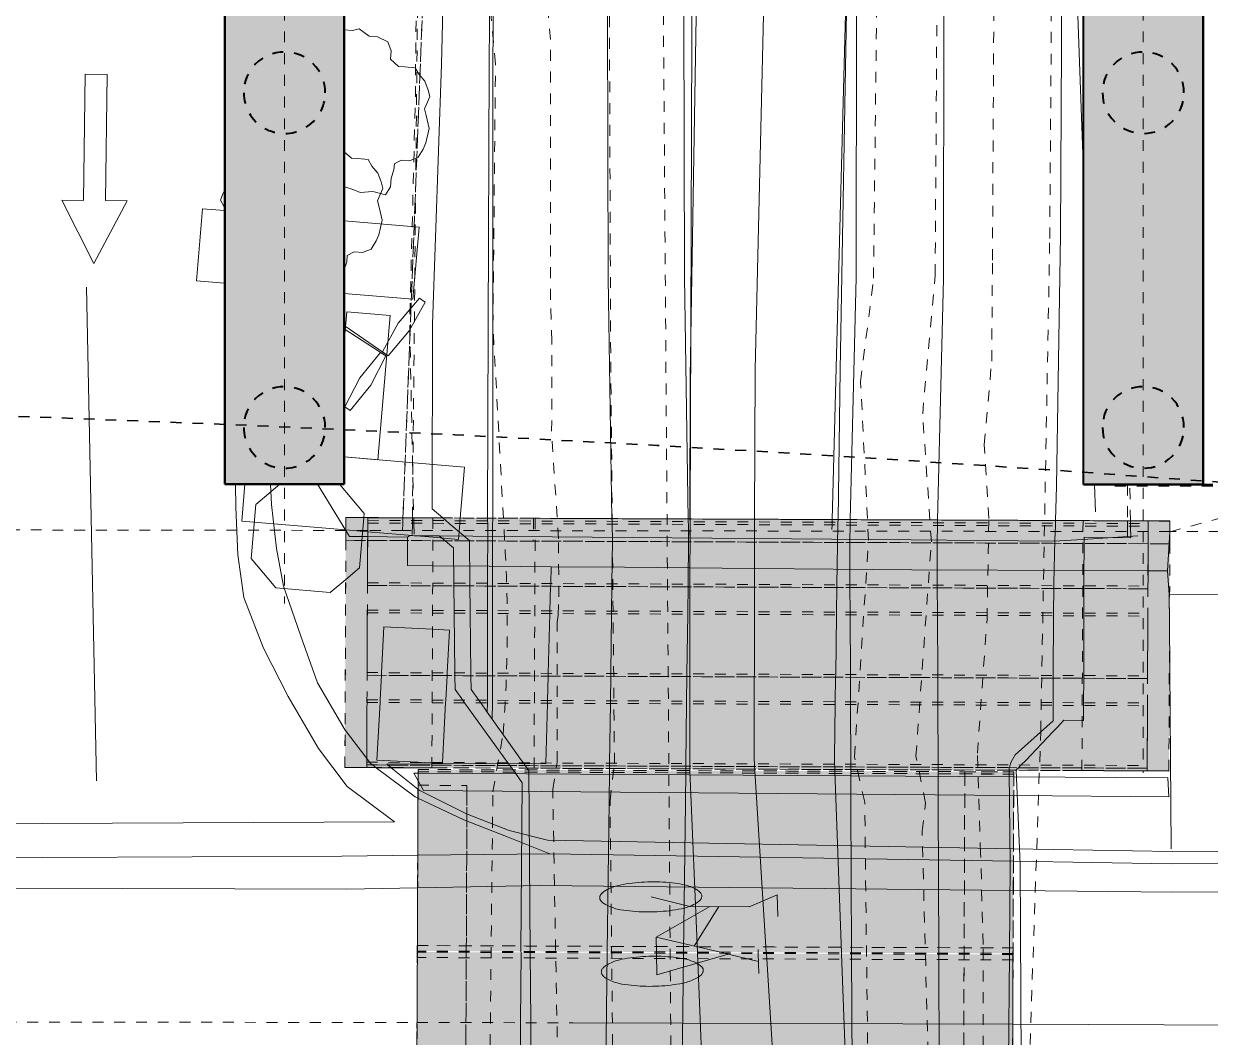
# Model space of a CAD drawing. Header units: metres. Extents: x 564 to 760, y 3 to 1698.
# Drawn here: x 617.05 to 627.97, y 1671.41 to 1680.74 of the extents above; entities that cross this region are included whole.
import ezdxf

# ---------------------------------------------------------------- set-up
doc = ezdxf.new("R2010")
doc.units = ezdxf.units.M
for name, pattern in [('ControlLine', [0.02, 0.0125, -0.0025, 0.0025, -0.0025]), ('Dashed', [0.0075, 0.005, -0.0025]), ('Demolished', [0.007144, 0.004763, -0.002381]), ('IMPORT-BDYS-Boundary _3_', [0.01, 0.009, -0.001]), ('IMPORT-FURN-Fence _3_', [0.005, 0.004167, -0.0008333]), ('IMPORT-LNMK-LineCont _3_', [0.004, 0.001, -0.003]), ('JacobsDash', [0.0045, 0.003, -0.0015]), ('JacobsGridLine', [0.0145, 0.01, -0.001, 0.0025, -0.001])]:
    doc.linetypes.add(name, pattern=pattern)
for name, color, linetype, lineweight in [('BRIDGE-ABUTMENT-CONC', 7, 'Continuous', 40), ('D-BDGE', 7, 'Continuous', 13), ('D-BDGE-FNDN-PILE-CONC', 7, 'Continuous', 40), ('D-ENHA-GEN-LINE-GRIDS', 7, 'Continuous', 9)]:
    doc.layers.add(name, color=color, linetype=linetype, lineweight=lineweight)
for name, color, linetype, lineweight, true_color in [('BRIDGE-FNDN-CONC', 7, 'Continuous', 13, 0x8c8cc6), ('D-BDGE-DECK', 7, 'Continuous', 13, 0x8c8cc6), ('D-BDGE-DECK-PAT', 7, 'Continuous', 13, 0x8c8cc6), ('D-BDGE-FNDN', 7, 'Continuous', 13, 0x8c8cc6), ('D-BDGE-FRAMING', 7, 'Continuous', 13, 0x8c8cc6), ('D-BDGE-INT-WALL', 7, 'Continuous', 13, 0x8c8cc6)]:
    doc.layers.add(name, color=color, linetype=linetype, lineweight=lineweight, true_color=true_color)

# ---------------------------------------------------------------- blocks, each defined once
blk = doc.blocks.new('T2DPAA-T2D-PWA-RW-M2D-000002_ControlLinesMinor_rvt-2-DRG-2871031 - CONSTRUCTION SEQUENCE STAGE A2')
at = {"layer": 'D-BDGE', "color": 150, "linetype": 'ControlLine', "lineweight": 35, "true_color": 0x0080ff}
blk.add_arc((568.715, 1397.294), 280, 84.13687, 90.22767, dxfattribs=at)
blk = doc.blocks.new('T2DPAA-T2D-PWA-SU-M2D-000002_dwg-40815123-DRG-2871031 - CONSTRUCTION SEQUENCE STAGE A2')
at = {"color": 9, "lineweight": 18, "true_color": 0xc0c0c0}
for p, q in [((32.912, 1566.858), (32.651, 1566.858)), ((31.65, 1566.713), (32.125, 1562.197)), ((41.072, 1565.441), (41.042, 1565.691)), ((40.714, 1565.304), (40.713, 1565.329)), ((40.716, 1565.279), (40.714, 1565.304)), ((41.78, 1564.955), (41.77, 1565.315)), ((38.667, 1565.139), (38.666, 1565.164)), ((38.719, 1565.168), (38.72, 1565.143)), ((38.833, 1565.152), (38.831, 1565.177)), ((39.634, 1565.217), (39.632, 1565.242)), ((39.635, 1565.192), (39.634, 1565.217)), ((39.644, 1565.045), (39.635, 1565.192)), ((40.712, 1565.138), (40.979, 1565.178)), ((40.979, 1565.178), (41.478, 1565.253)), ((41.058, 1565.203), (40.989, 1565.198)), ((40.989, 1565.198), (41.023, 1564.775)), ((41.417, 1565.229), (41.058, 1565.203)), ((33.919, 1565.087), (34.216, 1564.684)), ((37.348, 1565.032), (37.346, 1565.057)), ((37.361, 1565.059), (37.364, 1565.034)), ((37.364, 1565.034), (37.362, 1565.059)), ((37.954, 1565.106), (37.956, 1565.082)), ((37.956, 1565.082), (37.958, 1565.057)), ((37.958, 1565.057), (38.004, 1564.508)), ((38.669, 1565.114), (38.667, 1565.139)), ((38.671, 1565.074), (38.669, 1565.114)), ((38.72, 1565.143), (38.722, 1565.118)), ((38.722, 1565.118), (38.76, 1564.57)), ((38.834, 1565.127), (38.833, 1565.152)), ((38.843, 1564.985), (38.834, 1565.127)), ((39.404, 1565.039), (40.712, 1565.138)), ((33.254, 1564.691), (33.254, 1565.03)), ((35.017, 1564.704), (39.404, 1565.039)), ((36.649, 1564.976), (36.646, 1565.001)), ((36.651, 1564.951), (36.649, 1564.976)), ((36.667, 1564.8), (36.651, 1564.951)), ((37.351, 1565.008), (37.348, 1565.032)), ((37.365, 1564.86), (37.351, 1565.008)), ((37.364, 1565.034), (37.366, 1565.009)), ((37.366, 1565.009), (37.364, 1565.034)), ((37.366, 1565.009), (37.412, 1564.461)), ((37.374, 1564.909), (37.366, 1565.009)), ((38.879, 1564.579), (38.843, 1564.985)), ((39.68, 1564.644), (39.644, 1565.045)), ((41.78, 1564.955), (41.6, 1564.941)), ((41.78, 1564.955), (41.813, 1564.739)), ((35.095, 1564.876), (35.127, 1564.853)), ((35.127, 1564.853), (35.158, 1564.831)), ((35.254, 1564.888), (35.254, 1564.863)), ((35.254, 1564.863), (35.254, 1564.838)), ((35.254, 1564.838), (35.254, 1564.691)), ((35.506, 1564.909), (35.508, 1564.884)), ((35.508, 1564.884), (35.511, 1564.859)), ((35.511, 1564.859), (35.556, 1564.311)), ((35.552, 1564.912), (35.554, 1564.888)), ((35.554, 1564.888), (35.556, 1564.863)), ((35.556, 1564.863), (35.602, 1564.315)), ((37.395, 1564.459), (37.365, 1564.86)), ((41.002, 1564.892), (39.433, 1564.765)), ((41.6, 1564.941), (41.002, 1564.892)), ((34.37, 1564.816), (34.37, 1564.354)), ((36.695, 1564.403), (36.667, 1564.8)), ((40.748, 1564.73), (40.746, 1564.753)), ((40.75, 1564.705), (40.748, 1564.73)), ((41.023, 1564.775), (41.025, 1564.752)), ((41.025, 1564.752), (41.027, 1564.727)), ((41.027, 1564.727), (41.045, 1564.503)), ((41.813, 1564.739), (41.817, 1564.74)), ((41.813, 1564.739), (41.838, 1564.477)), ((34.216, 1564.691), (33.254, 1564.691)), ((34.416, 1564.691), (34.216, 1564.691)), ((34.216, 1564.684), (34.253, 1564.634)), ((34.253, 1564.634), (34.42, 1564.646)), ((35.018, 1564.691), (34.416, 1564.691)), ((34.42, 1564.646), (34.786, 1564.673)), ((34.786, 1564.673), (34.805, 1564.688)), ((34.807, 1564.413), (34.786, 1564.673)), ((34.805, 1564.688), (35.017, 1564.704)), ((34.846, 1564.691), (35.01, 1564.704)), ((35.01, 1564.704), (35.017, 1564.704)), ((35.254, 1564.691), (35.018, 1564.691)), ((39.682, 1564.619), (39.68, 1564.644)), ((39.702, 1564.394), (39.682, 1564.619)), ((40.768, 1564.48), (40.75, 1564.705)), ((35.216, 1564.609), (35.247, 1564.286)), ((36.126, 1564.513), (36.135, 1564.358)), ((38.004, 1564.508), (38.006, 1564.484)), ((38.76, 1564.57), (38.762, 1564.545)), ((38.762, 1564.545), (38.778, 1564.32)), ((38.881, 1564.554), (38.879, 1564.579)), ((38.901, 1564.33), (38.881, 1564.554)), ((35.04, 1564.43), (34.807, 1564.413)), ((36.697, 1564.378), (36.695, 1564.403)), ((37.396, 1564.434), (37.395, 1564.459)), ((37.413, 1564.209), (37.396, 1564.434)), ((37.412, 1564.461), (37.414, 1564.436)), ((37.414, 1564.436), (37.433, 1564.211)), ((38.006, 1564.484), (38.024, 1564.259)), ((40.77, 1564.455), (40.768, 1564.48)), ((40.813, 1563.907), (40.77, 1564.455)), ((41.045, 1564.503), (41.047, 1564.478)), ((41.047, 1564.478), (41.092, 1563.929)), ((41.838, 1564.477), (42.029, 1562.41)), ((34.37, 1564.354), (34.253, 1564.236)), ((35.394, 1564.298), (35.396, 1564.273)), ((35.556, 1564.311), (35.558, 1564.286)), ((35.602, 1564.315), (35.604, 1564.29)), ((35.604, 1564.29), (35.622, 1564.065)), ((36.135, 1564.358), (36.136, 1564.333)), ((36.136, 1564.333), (36.149, 1564.107)), ((36.714, 1564.153), (36.697, 1564.378)), ((38.778, 1564.32), (38.779, 1564.295)), ((38.779, 1564.295), (38.818, 1563.746)), ((38.904, 1564.305), (38.901, 1564.33)), ((38.953, 1563.757), (38.904, 1564.305)), ((39.705, 1564.369), (39.702, 1564.394)), ((39.754, 1563.821), (39.705, 1564.369)), ((35.247, 1564.286), (35.249, 1564.261)), ((35.249, 1564.261), (35.271, 1564.036)), ((35.396, 1564.273), (35.418, 1564.048)), ((35.558, 1564.286), (35.577, 1564.061)), ((37.415, 1564.184), (37.413, 1564.209)), ((37.454, 1563.636), (37.415, 1564.184)), ((37.433, 1564.211), (37.435, 1564.186)), ((37.435, 1564.186), (37.481, 1563.638)), ((38.024, 1564.259), (38.026, 1564.234)), ((38.026, 1564.234), (38.072, 1563.686)), ((36.149, 1564.107), (36.151, 1564.082)), ((36.151, 1564.082), (36.182, 1563.533)), ((36.715, 1564.128), (36.714, 1564.153)), ((36.755, 1563.579), (36.715, 1564.128)), ((35.271, 1564.036), (35.273, 1564.012)), ((35.273, 1564.012), (35.326, 1563.464)), ((35.418, 1564.048), (35.42, 1564.023)), ((35.42, 1564.023), (35.473, 1563.476)), ((35.577, 1564.061), (35.579, 1564.036)), ((35.579, 1564.036), (35.625, 1563.488)), ((35.622, 1564.065), (35.624, 1564.04)), ((35.624, 1564.04), (35.67, 1563.492)), ((40.815, 1563.882), (40.813, 1563.907)), ((40.833, 1563.658), (40.815, 1563.882)), ((41.092, 1563.929), (41.094, 1563.905)), ((41.094, 1563.905), (41.112, 1563.68)), ((34.64, 1563.833), (35.087, 1563.847)), ((34.654, 1563.41), (34.64, 1563.833)), ((38.818, 1563.746), (38.819, 1563.721)), ((38.955, 1563.732), (38.953, 1563.757)), ((39.756, 1563.797), (39.754, 1563.821)), ((39.776, 1563.572), (39.756, 1563.797)), ((37.456, 1563.611), (37.454, 1563.636)), ((37.481, 1563.638), (37.483, 1563.613)), ((38.072, 1563.686), (38.074, 1563.661)), ((38.074, 1563.661), (38.092, 1563.437)), ((38.819, 1563.721), (38.835, 1563.496)), ((38.975, 1563.508), (38.955, 1563.732)), ((40.835, 1563.633), (40.833, 1563.658)), ((40.846, 1563.492), (40.835, 1563.633)), ((41.112, 1563.68), (41.114, 1563.655)), ((41.114, 1563.655), (41.125, 1563.519)), ((36.182, 1563.533), (36.184, 1563.508)), ((36.757, 1563.554), (36.755, 1563.579)), ((36.773, 1563.33), (36.757, 1563.554)), ((37.472, 1563.386), (37.456, 1563.611)), ((37.483, 1563.613), (37.502, 1563.389)), ((39.778, 1563.548), (39.776, 1563.572)), ((39.827, 1563), (39.778, 1563.548)), ((35.255, 1563.458), (35.256, 1563.433)), ((35.256, 1563.433), (35.263, 1563.208)), ((35.326, 1563.464), (35.329, 1563.439)), ((35.473, 1563.476), (35.476, 1563.451)), ((35.625, 1563.488), (35.627, 1563.463)), ((35.627, 1563.463), (35.645, 1563.239)), ((35.67, 1563.492), (35.672, 1563.467)), ((35.672, 1563.467), (35.691, 1563.243)), ((36.184, 1563.508), (36.197, 1563.283)), ((38.092, 1563.437), (38.094, 1563.412)), ((38.835, 1563.496), (38.837, 1563.472)), ((38.837, 1563.472), (38.87, 1562.986)), ((38.977, 1563.483), (38.975, 1563.508)), ((39.026, 1562.935), (38.977, 1563.483)), ((40.89, 1563.434), (40.853, 1563.389)), ((41.125, 1563.519), (41.113, 1563.518)), ((34.655, 1563.385), (34.654, 1563.41)), ((34.662, 1563.16), (34.655, 1563.385)), ((36.775, 1563.305), (36.773, 1563.33)), ((36.815, 1562.756), (36.775, 1563.305)), ((37.474, 1563.362), (37.472, 1563.386)), ((37.514, 1562.813), (37.474, 1563.362)), ((37.502, 1563.389), (37.504, 1563.364)), ((37.504, 1563.364), (37.55, 1562.816)), ((38.094, 1563.412), (38.136, 1562.903)), ((35.263, 1563.208), (35.264, 1563.183)), ((35.419, 1563.221), (35.439, 1563.197)), ((35.439, 1563.197), (35.883, 1562.681)), ((35.566, 1563.233), (35.586, 1563.209)), ((35.586, 1563.209), (35.654, 1563.129)), ((35.645, 1563.239), (35.647, 1563.214)), ((35.647, 1563.214), (35.654, 1563.129)), ((35.691, 1563.243), (35.693, 1563.218)), ((35.693, 1563.218), (35.705, 1563.069)), ((36.197, 1563.283), (36.198, 1563.258)), ((36.198, 1563.258), (36.229, 1562.709)), ((34.663, 1563.135), (34.662, 1563.16)), ((34.68, 1562.605), (34.663, 1563.135)), ((35.264, 1563.183), (35.282, 1562.633)), ((38.87, 1562.986), (38.878, 1562.923)), ((39.829, 1562.975), (39.827, 1563)), ((40.483, 1563.028), (40.489, 1563.053)), ((40.485, 1562.988), (40.484, 1563.003)), ((40.489, 1563.053), (40.495, 1563.083)), ((40.583, 1563.055), (40.565, 1563.034)), ((40.588, 1563.061), (40.583, 1563.055)), ((40.53, 1562.947), (35.067, 1562.515)), ((38.136, 1562.903), (38.142, 1562.864)), ((38.878, 1562.923), (38.881, 1562.898)), ((38.881, 1562.898), (38.884, 1562.874)), ((38.884, 1562.874), (38.886, 1562.858)), ((39.028, 1562.91), (39.026, 1562.935)), ((39.03, 1562.886), (39.028, 1562.91)), ((39.032, 1562.87), (39.03, 1562.886)), ((39.831, 1562.951), (39.829, 1562.975)), ((39.833, 1562.935), (39.831, 1562.951)), ((35.131, 1562.361), (40.544, 1562.775)), ((37.516, 1562.788), (37.514, 1562.813)), ((37.518, 1562.764), (37.516, 1562.788)), ((37.519, 1562.748), (37.518, 1562.764)), ((37.55, 1562.816), (37.552, 1562.791)), ((37.554, 1562.767), (37.556, 1562.751)), ((38.142, 1562.864), (38.146, 1562.839)), ((38.146, 1562.839), (38.149, 1562.815)), ((38.149, 1562.815), (38.152, 1562.799)), ((38.152, 1562.799), (38.398, 1561.144)), ((38.886, 1562.858), (39.089, 1561.199)), ((36.23, 1562.705), (35.186, 1562.612)), ((35.883, 1562.681), (35.903, 1562.658)), ((35.903, 1562.658), (35.923, 1562.635)), ((36.006, 1562.714), (36.024, 1562.693)), ((36.024, 1562.693), (36.044, 1562.669)), ((36.044, 1562.669), (36.063, 1562.646)), ((36.229, 1562.709), (36.23, 1562.705)), ((36.817, 1562.732), (36.815, 1562.756)), ((36.818, 1562.707), (36.817, 1562.732)), ((36.82, 1562.691), (36.818, 1562.707)), ((37.556, 1562.751), (37.767, 1561.093)), ((34.613, 1562.579), (34.585, 1562.61)), ((34.678, 1562.534), (34.643, 1562.556)), ((35.117, 1562.619), (34.68, 1562.605)), ((35.186, 1562.612), (34.772, 1562.575)), ((34.772, 1562.575), (34.783, 1562.567)), ((34.783, 1562.567), (34.815, 1562.546)), ((34.816, 1562.545), (35.078, 1562.371)), ((35.186, 1562.622), (35.117, 1562.619)), ((35.282, 1562.625), (35.186, 1562.622)), ((35.282, 1562.633), (35.282, 1562.625)), ((35.923, 1562.635), (35.936, 1562.62)), ((36.063, 1562.646), (36.076, 1562.631)), ((35.072, 1562.447), (35.131, 1562.361)), ((35.128, 1561.763), (36.336, 1561.878)), ((37.088, 1561.669), (37.06, 1561.663)), ((37.115, 1561.675), (37.088, 1561.669)), ((37.143, 1561.681), (37.115, 1561.675)), ((37.171, 1561.686), (37.143, 1561.681)), ((37.199, 1561.69), (37.171, 1561.686)), ((37.227, 1561.694), (37.199, 1561.69)), ((37.255, 1561.698), (37.227, 1561.694)), ((37.283, 1561.701), (37.255, 1561.698)), ((37.311, 1561.703), (37.283, 1561.701)), ((37.339, 1561.705), (37.311, 1561.703)), ((37.367, 1561.707), (37.339, 1561.705)), ((37.395, 1561.708), (37.367, 1561.707)), ((37.423, 1561.709), (37.395, 1561.708)), ((37.452, 1561.709), (37.423, 1561.709)), ((37.48, 1561.708), (37.452, 1561.709)), ((37.508, 1561.707), (37.48, 1561.708)), ((37.536, 1561.706), (37.508, 1561.707)), ((37.564, 1561.704), (37.536, 1561.706)), ((37.579, 1561.702), (37.564, 1561.704)), ((37.594, 1561.7), (37.579, 1561.702)), ((37.608, 1561.698), (37.594, 1561.7)), ((37.623, 1561.695), (37.608, 1561.698)), ((37.637, 1561.692), (37.623, 1561.695)), ((37.651, 1561.688), (37.637, 1561.692)), ((37.665, 1561.683), (37.651, 1561.688)), ((37.679, 1561.678), (37.665, 1561.683)), ((37.693, 1561.673), (37.679, 1561.678)), ((37.706, 1561.667), (37.693, 1561.673)), ((37.715, 1561.663), (37.706, 1561.667)), ((38.205, 1561.548), (38.454, 1561.681)), ((38.454, 1561.681), (38.475, 1561.482)), ((36.846, 1561.56), (36.839, 1561.55)), ((36.853, 1561.566), (36.847, 1561.56)), ((36.86, 1561.573), (36.853, 1561.566)), ((36.867, 1561.579), (36.86, 1561.573)), ((36.874, 1561.584), (36.867, 1561.579)), ((36.886, 1561.593), (36.874, 1561.584)), ((36.899, 1561.601), (36.886, 1561.593)), ((36.911, 1561.608), (36.899, 1561.601)), ((36.924, 1561.615), (36.911, 1561.608)), ((36.937, 1561.622), (36.924, 1561.615)), ((36.951, 1561.628), (36.937, 1561.622)), ((36.964, 1561.634), (36.951, 1561.628)), ((36.978, 1561.639), (36.964, 1561.634)), ((36.992, 1561.644), (36.978, 1561.639)), ((37.006, 1561.648), (36.992, 1561.644)), ((37.033, 1561.655), (37.006, 1561.648)), ((37.06, 1561.663), (37.033, 1561.655)), ((37.3, 1561.563), (37.661, 1561.507)), ((37.723, 1561.659), (37.715, 1561.663)), ((37.731, 1561.654), (37.723, 1561.659)), ((37.738, 1561.649), (37.731, 1561.654)), ((37.733, 1561.554), (37.74, 1561.56)), ((37.743, 1561.645), (37.738, 1561.649)), ((37.74, 1561.56), (37.746, 1561.566)), ((37.747, 1561.641), (37.743, 1561.645)), ((37.746, 1561.566), (37.75, 1561.571)), ((37.751, 1561.637), (37.747, 1561.641)), ((37.75, 1561.571), (37.754, 1561.576)), ((37.755, 1561.632), (37.751, 1561.637)), ((37.754, 1561.576), (37.757, 1561.581)), ((37.759, 1561.625), (37.755, 1561.632)), ((37.757, 1561.581), (37.759, 1561.586)), ((37.762, 1561.619), (37.759, 1561.625)), ((37.759, 1561.586), (37.761, 1561.59)), ((37.761, 1561.592), (37.763, 1561.598)), ((37.761, 1561.59), (37.761, 1561.592)), ((37.763, 1561.615), (37.762, 1561.619)), ((37.764, 1561.609), (37.763, 1561.615)), ((37.763, 1561.598), (37.764, 1561.603)), ((37.764, 1561.603), (37.764, 1561.609)), ((36.83, 1561.529), (36.829, 1561.523)), ((36.829, 1561.523), (36.829, 1561.517)), ((36.829, 1561.517), (36.83, 1561.512)), ((36.831, 1561.534), (36.83, 1561.529)), ((36.83, 1561.512), (36.831, 1561.507)), ((36.832, 1561.536), (36.831, 1561.534)), ((36.831, 1561.507), (36.832, 1561.504)), ((36.834, 1561.542), (36.832, 1561.536)), ((36.832, 1561.504), (36.838, 1561.494)), ((36.838, 1561.548), (36.834, 1561.542)), ((36.839, 1561.55), (36.838, 1561.548)), ((36.838, 1561.494), (36.846, 1561.485)), ((36.846, 1561.485), (36.851, 1561.48)), ((36.851, 1561.48), (36.855, 1561.477)), ((36.855, 1561.477), (36.862, 1561.472)), ((36.862, 1561.472), (36.87, 1561.467)), ((36.87, 1561.467), (36.878, 1561.463)), ((36.878, 1561.463), (36.887, 1561.459)), ((36.887, 1561.459), (36.9, 1561.453)), ((36.9, 1561.453), (36.914, 1561.448)), ((37.377, 1561.199), (37.844, 1561.521)), ((37.45, 1561.446), (37.477, 1561.451)), ((37.477, 1561.451), (37.505, 1561.457)), ((37.505, 1561.457), (37.532, 1561.464)), ((37.532, 1561.464), (37.56, 1561.471)), ((37.56, 1561.471), (37.587, 1561.478)), ((37.587, 1561.478), (37.601, 1561.483)), ((37.601, 1561.483), (37.615, 1561.487)), ((37.615, 1561.487), (37.629, 1561.493)), ((37.629, 1561.493), (37.642, 1561.498)), ((37.642, 1561.498), (37.656, 1561.504)), ((37.656, 1561.504), (37.669, 1561.511)), ((37.661, 1561.507), (38.205, 1561.548)), ((37.669, 1561.511), (37.682, 1561.518)), ((37.682, 1561.518), (37.694, 1561.526)), ((37.694, 1561.526), (37.707, 1561.534)), ((37.707, 1561.534), (37.719, 1561.542)), ((37.719, 1561.542), (37.726, 1561.548)), ((37.726, 1561.548), (37.733, 1561.554)), ((37.929, 1561.527), (37.732, 1561.146)), ((36.914, 1561.448), (36.928, 1561.443)), ((36.928, 1561.443), (36.942, 1561.439)), ((36.942, 1561.439), (36.956, 1561.435)), ((36.956, 1561.435), (36.97, 1561.431)), ((36.97, 1561.431), (36.985, 1561.428)), ((36.985, 1561.428), (36.999, 1561.426)), ((36.999, 1561.426), (37.014, 1561.424)), ((37.014, 1561.424), (37.028, 1561.422)), ((37.028, 1561.422), (37.057, 1561.42)), ((37.057, 1561.42), (37.085, 1561.419)), ((37.085, 1561.419), (37.113, 1561.418)), ((37.113, 1561.418), (37.141, 1561.418)), ((37.141, 1561.418), (37.169, 1561.418)), ((37.169, 1561.418), (37.198, 1561.418)), ((37.198, 1561.418), (37.226, 1561.419)), ((37.226, 1561.419), (37.254, 1561.421)), ((37.254, 1561.421), (37.282, 1561.423)), ((37.282, 1561.423), (37.31, 1561.425)), ((37.31, 1561.425), (37.338, 1561.428)), ((37.338, 1561.428), (37.366, 1561.432)), ((37.366, 1561.432), (37.394, 1561.436)), ((37.394, 1561.436), (37.422, 1561.441)), ((37.422, 1561.441), (37.45, 1561.446)), ((39.982, 1561.261), (39.981, 1561.272)), ((40.629, 1561.314), (40.628, 1561.324)), ((37.391, 1561.062), (37.377, 1561.199)), ((37.377, 1561.199), (37.977, 1561.11)), ((38.322, 1561.166), (38.325, 1561.138)), ((38.325, 1561.138), (38.326, 1561.128)), ((38.326, 1561.128), (38.345, 1560.946)), ((38.398, 1561.144), (38.4, 1561.134)), ((39.089, 1561.199), (39.09, 1561.189)), ((39.181, 1561.197), (39.18, 1561.207)), ((36.941, 1561.016), (36.94, 1561.026)), ((37.298, 1561.014), (37.27, 1561.01)), ((37.326, 1561.017), (37.298, 1561.014)), ((37.354, 1561.02), (37.326, 1561.017)), ((37.382, 1561.023), (37.354, 1561.02)), ((37.41, 1561.025), (37.382, 1561.023)), ((37.392, 1561.052), (37.391, 1561.062)), ((37.413, 1560.852), (37.392, 1561.052)), ((37.439, 1561.027), (37.41, 1561.025)), ((38.051, 1561.099), (37.413, 1560.852)), ((37.467, 1561.028), (37.439, 1561.027)), ((37.495, 1561.028), (37.467, 1561.028)), ((37.523, 1561.028), (37.495, 1561.028)), ((37.551, 1561.028), (37.523, 1561.028)), ((37.58, 1561.027), (37.551, 1561.028)), ((37.608, 1561.025), (37.58, 1561.027)), ((37.636, 1561.023), (37.608, 1561.025)), ((37.651, 1561.022), (37.636, 1561.023)), ((37.64, 1561.072), (37.639, 1561.082)), ((37.665, 1561.02), (37.651, 1561.022)), ((37.68, 1561.018), (37.665, 1561.02)), ((37.694, 1561.015), (37.68, 1561.018)), ((37.708, 1561.011), (37.694, 1561.015)), ((37.767, 1561.093), (37.768, 1561.083)), ((37.977, 1561.11), (38.021, 1561.103)), ((38.021, 1561.103), (38.051, 1561.099)), ((38.051, 1561.099), (38.334, 1561.056)), ((36.149, 1560.962), (36.15, 1560.952)), ((36.234, 1560.969), (36.235, 1560.959)), ((36.946, 1560.904), (36.938, 1560.898)), ((36.958, 1560.912), (36.946, 1560.904)), ((36.97, 1560.92), (36.958, 1560.912)), ((36.983, 1560.928), (36.97, 1560.92)), ((36.996, 1560.935), (36.983, 1560.928)), ((37.009, 1560.941), (36.996, 1560.935)), ((37.022, 1560.948), (37.009, 1560.941)), ((37.036, 1560.953), (37.022, 1560.948)), ((37.049, 1560.959), (37.036, 1560.953)), ((37.063, 1560.963), (37.049, 1560.959)), ((37.077, 1560.968), (37.063, 1560.963)), ((37.105, 1560.975), (37.077, 1560.968)), ((37.132, 1560.982), (37.105, 1560.975)), ((37.159, 1560.989), (37.132, 1560.982)), ((37.187, 1560.995), (37.159, 1560.989)), ((37.215, 1561), (37.187, 1560.995)), ((37.242, 1561.005), (37.215, 1561)), ((37.27, 1561.01), (37.242, 1561.005)), ((37.723, 1561.007), (37.708, 1561.011)), ((37.737, 1561.003), (37.723, 1561.007)), ((37.751, 1560.998), (37.737, 1561.003)), ((37.764, 1560.993), (37.751, 1560.998)), ((37.778, 1560.987), (37.764, 1560.993)), ((37.786, 1560.983), (37.778, 1560.987)), ((37.794, 1560.978), (37.786, 1560.983)), ((37.802, 1560.974), (37.794, 1560.978)), ((37.81, 1560.968), (37.802, 1560.974)), ((37.814, 1560.965), (37.81, 1560.968)), ((37.819, 1560.961), (37.814, 1560.965)), ((37.823, 1560.956), (37.819, 1560.961)), ((37.826, 1560.952), (37.823, 1560.956)), ((37.831, 1560.945), (37.826, 1560.952)), ((37.828, 1560.9), (37.831, 1560.906)), ((37.833, 1560.939), (37.831, 1560.945)), ((37.831, 1560.906), (37.833, 1560.912)), ((37.835, 1560.932), (37.833, 1560.939)), ((37.833, 1560.912), (37.834, 1560.917)), ((37.834, 1560.917), (37.835, 1560.923)), ((37.835, 1560.928), (37.835, 1560.932)), ((37.835, 1560.923), (37.835, 1560.928)), ((36.938, 1560.898), (36.931, 1560.892)), ((37.631, 1560.79), (37.659, 1560.798)), ((37.659, 1560.798), (37.673, 1560.802)), ((37.673, 1560.802), (37.686, 1560.807)), ((37.686, 1560.807), (37.7, 1560.812)), ((37.7, 1560.812), (37.714, 1560.818)), ((37.714, 1560.818), (37.727, 1560.824)), ((37.727, 1560.824), (37.74, 1560.831)), ((37.74, 1560.831), (37.753, 1560.838)), ((37.753, 1560.838), (37.766, 1560.845)), ((37.766, 1560.845), (37.778, 1560.853)), ((37.778, 1560.853), (37.79, 1560.862)), ((37.79, 1560.862), (37.798, 1560.867)), ((37.798, 1560.867), (37.805, 1560.873)), ((37.805, 1560.873), (37.811, 1560.879)), ((37.811, 1560.879), (37.818, 1560.886)), ((37.818, 1560.886), (37.822, 1560.891)), ((37.822, 1560.891), (37.825, 1560.895)), ((37.825, 1560.895), (37.828, 1560.9)), ((37.1, 1560.742), (37.128, 1560.74)), ((37.128, 1560.74), (37.156, 1560.739)), ((37.156, 1560.739), (37.184, 1560.738)), ((37.184, 1560.738), (37.213, 1560.737)), ((37.213, 1560.737), (37.241, 1560.737)), ((37.241, 1560.737), (37.269, 1560.738)), ((37.269, 1560.738), (37.297, 1560.739)), ((37.297, 1560.739), (37.325, 1560.74)), ((37.325, 1560.74), (37.354, 1560.742)), ((37.354, 1560.742), (37.382, 1560.745)), ((37.382, 1560.745), (37.41, 1560.748)), ((37.41, 1560.748), (37.438, 1560.752)), ((37.438, 1560.752), (37.466, 1560.756)), ((37.466, 1560.756), (37.493, 1560.76)), ((37.493, 1560.76), (37.521, 1560.765)), ((37.521, 1560.765), (37.549, 1560.771)), ((37.549, 1560.771), (37.577, 1560.777)), ((37.577, 1560.777), (37.604, 1560.783)), ((37.604, 1560.783), (37.631, 1560.79)), ((36.684, 1560.349), (40.713, 1560.677))]:
    blk.add_line(p, q, dxfattribs=at)
at = {"color": 9, "linetype": 'IMPORT-FURN-Fence _3_', "lineweight": 18, "true_color": 0xc0c0c0}
for p, q in [((41.346, 1565.716), (41.373, 1565.382)), ((41.4, 1565.385), (41.366, 1565.718)), ((41.373, 1565.382), (41.375, 1565.358)), ((41.403, 1565.36), (41.4, 1565.384)), ((41.375, 1565.358), (41.377, 1565.333)), ((41.377, 1565.333), (41.385, 1565.24)), ((41.406, 1565.335), (41.403, 1565.36)), ((41.417, 1565.229), (41.406, 1565.335)), ((41.385, 1565.24), (41.387, 1565.243)), ((34.818, 1564.828), (34.816, 1564.852)), ((34.828, 1564.853), (34.831, 1564.829)), ((34.82, 1564.803), (34.818, 1564.828)), ((34.827, 1564.699), (34.82, 1564.803)), ((34.831, 1564.829), (34.833, 1564.804)), ((34.833, 1564.804), (34.846, 1564.691))]:
    blk.add_line(p, q, dxfattribs=at)
at = {"color": 9, "linetype": 'IMPORT-LNMK-LineCont _3_', "lineweight": 18, "true_color": 0xc0c0c0}
blk.add_line((35.251, 1560.229), (36.684, 1560.349), dxfattribs=at)
at = {"color": 9, "lineweight": 18, "true_color": 0xc0c0c0, "flags": 128}
for points in [[(40.697, 1568.541), (40.116, 1573.347), (39.309, 1582.329), (39.217, 1583.465)], [(40.713, 1565.329), (40.695, 1565.646), (40.535, 1567.952), (40.354, 1570.257), (40.154, 1572.56), (39.977, 1574.741), (39.819, 1576.673), (39.612, 1578.726), (39.431, 1580.781), (39.274, 1582.838), (39.222, 1583.466)], [(37.242, 1583.297), (37.27, 1582.893), (37.723, 1577.044), (38.378, 1570.184), (38.623, 1566.544), (38.719, 1565.168)], [(38.666, 1565.164), (38.196, 1573.184), (37.426, 1582.189), (37.328, 1583.305)], [(38.831, 1565.177), (38.696, 1567.403), (38.495, 1569.816), (38.293, 1572.228), (38.13, 1574.644), (37.926, 1577.057), (37.686, 1579.466), (37.46, 1581.877), (37.347, 1583.306)], [(39.632, 1565.242), (39.497, 1567.46), (39.296, 1569.882), (39.094, 1572.289), (38.931, 1574.705), (38.726, 1577.13), (38.485, 1579.544), (38.261, 1581.946), (38.148, 1583.374)], [(37.346, 1565.057), (37.122, 1567.27), (36.912, 1569.682), (36.715, 1572.095), (36.529, 1574.509), (36.325, 1576.921), (36.123, 1579.334), (35.932, 1581.748), (35.811, 1583.176)], [(37.362, 1565.059), (36.712, 1573.057), (36.012, 1582.039), (35.92, 1583.185)], [(35.992, 1583.191), (36.039, 1582.481), (36.473, 1576.824), (37, 1570.04), (37.252, 1566.359), (37.361, 1565.059)], [(36.588, 1583.242), (36.629, 1582.613), (37.033, 1576.925), (37.617, 1570.129), (37.841, 1566.481), (37.954, 1565.106)], [(36.646, 1565.001), (36.424, 1567.204), (36.213, 1569.623), (36.016, 1572.039), (35.83, 1574.452), (35.626, 1576.863), (35.424, 1579.277), (35.233, 1581.691), (35.112, 1583.116)], [(34.028, 1583.024), (34.055, 1582.689), (34.215, 1580.66), (33.739, 1580.641), (33.749, 1580.482), (33.983, 1580.482), (34.13, 1578.598), (34.305, 1576.209), (34.437, 1573.817), (34.584, 1571.426), (34.73, 1569.036), (34.849, 1566.643), (34.989, 1564.951), (35.095, 1564.876)], [(26.207, 1570.99), (26.486, 1567.59), (26.718, 1564.683), (26.789, 1563.806), (26.779, 1563.568), (26.659, 1563.179), (26.61, 1563.021), (26.317, 1562.543), (25.97, 1562.085), (25.816, 1561.919), (25.54, 1561.622), (25.163, 1561.195), (27.449, 1561.388), (31.661, 1561.761), (34.889, 1562.052), (34.427, 1562.34), (34.134, 1562.664), (33.815, 1563.117), (33.551, 1563.542), (33.334, 1563.992), (33.244, 1564.379), (33.189, 1564.815), (33.168, 1565.023)], [(34.205, 1580.565), (34.377, 1578.613), (34.595, 1576.226), (34.777, 1573.838), (34.982, 1571.451), (35.167, 1569.062), (35.36, 1566.674), (35.506, 1564.909)], [(34.22, 1580.598), (34.393, 1578.614), (34.611, 1576.227), (34.793, 1573.839), (35.019, 1571.453), (35.2, 1569.064), (35.405, 1566.677), (35.552, 1564.912)], [(33.811, 1569.275), (33.888, 1569.275), (33.947, 1569.294)], [(33.947, 1569.294), (34.044, 1569.236), (34.122, 1569.236), (34.219, 1569.197), (34.258, 1569.119), (34.258, 1569.041), (34.336, 1568.982), (34.395, 1568.982), (34.492, 1568.982), (34.531, 1568.924), (34.589, 1568.866), (34.628, 1568.788), (34.648, 1568.729), (34.628, 1568.671), (34.609, 1568.612), (34.628, 1568.554), (34.667, 1568.437), (34.648, 1568.301), (34.628, 1568.242), (34.589, 1568.164), (34.511, 1568.125), (34.434, 1568.125), (34.375, 1568.086), (34.375, 1568.028), (34.356, 1567.95), (34.356, 1567.872), (34.317, 1567.794), (34.2, 1567.814), (34.083, 1567.794), (34.024, 1567.814), (33.947, 1567.833), (33.933, 1567.835)], [(33.851, 1568.797), (33.851, 1568.858), (33.846, 1568.858)], [(33.906, 1568.157), (33.976, 1568.104), (34.035, 1568.104), (34.132, 1568.104), (34.171, 1568.046), (34.23, 1567.987), (34.269, 1567.909), (34.288, 1567.851), (34.269, 1567.793), (34.249, 1567.734), (34.269, 1567.676), (34.308, 1567.559), (34.288, 1567.422), (34.269, 1567.364), (34.23, 1567.286), (34.152, 1567.247), (34.074, 1567.247), (34.015, 1567.208), (34.015, 1567.15), (33.997, 1567.077)], [(32.857, 1567.508), (32.847, 1567.559), (32.808, 1567.617), (32.827, 1567.676), (32.84, 1567.708)], [(32.651, 1566.858), (32.651, 1567.524), (32.855, 1567.524)], [(33.959, 1567.524), (34.651, 1567.524), (34.651, 1566.858), (34.016, 1566.858)], [(34.466, 1566.321), (34.642, 1566.565), (34.764, 1566.841), (34.709, 1566.873), (34.533, 1566.628), (34.411, 1566.352), (34.466, 1566.321), (34.041, 1566.564)], [(34.143, 1565.358), (34.454, 1565.358), (34.454, 1566.691), (34.054, 1566.691), (34.054, 1566.415)], [(34.043, 1566.534), (34.447, 1566.317), (34.394, 1566.345), (34.225, 1566.095), (34.109, 1565.817)], [(34.447, 1566.317), (34.331, 1566.038), (34.163, 1565.788), (34.109, 1565.817)], [(41.817, 1564.74), (47.171, 1565.157), (50.874, 1565.494)], [(34.143, 1565.358), (35.254, 1565.358), (35.254, 1564.888)], [(40.746, 1564.753), (40.723, 1565.153), (40.716, 1565.279)], [(34.253, 1564.236), (34.12, 1564.104), (33.62, 1564.104), (33.37, 1564.354), (33.37, 1564.854), (33.574, 1565.058)], [(34.115, 1565.104), (34.12, 1565.104), (34.37, 1564.854), (34.37, 1564.817)], [(34.364, 1562.854), (34.074, 1563.266), (33.882, 1563.69), (33.688, 1564.126), (33.593, 1564.465), (33.513, 1564.866), (33.488, 1565.051)], [(35.158, 1564.831), (35.299, 1564.731), (35.305, 1564.726)], [(35.305, 1564.726), (35.356, 1564.691), (35.394, 1564.298)], [(39.433, 1564.765), (37.993, 1564.656), (36.8, 1564.565)], [(35.017, 1564.704), (35.076, 1564.709), (35.216, 1564.609)], [(36.8, 1564.565), (36.126, 1564.513), (35.557, 1564.47), (35.04, 1564.43)], [(40.583, 1562.287), (42.041, 1562.384), (48.284, 1562.905), (55.527, 1563.551), (60.593, 1563.962)], [(61.633, 1563.974), (60.581, 1563.886), (55.547, 1563.434), (48.283, 1562.818), (42.042, 1562.272), (40.593, 1562.172)], [(35.087, 1563.847), (35.242, 1563.852), (35.255, 1563.458)], [(40.614, 1561.905), (42.078, 1562.014), (48.277, 1562.544), (55.608, 1563.187), (60.62, 1563.597), (61.656, 1563.704)], [(35.329, 1563.439), (35.341, 1563.311), (35.419, 1563.221)], [(35.476, 1563.451), (35.488, 1563.325), (35.566, 1563.233)], [(40.495, 1563.083), (40.527, 1563.151), (40.846, 1563.492)], [(41.113, 1563.518), (40.945, 1563.504), (40.89, 1563.434)], [(40.853, 1563.389), (40.628, 1563.107), (40.588, 1563.061)], [(35.654, 1563.129), (35.705, 1563.069), (36.006, 1562.714)], [(40.484, 1563.003), (40.482, 1563.021), (40.483, 1563.028)], [(40.628, 1561.324), (40.566, 1562.144), (40.485, 1562.988)], [(40.544, 1562.775), (41.967, 1562.883), (41.943, 1563.058), (40.53, 1562.947)], [(40.565, 1563.034), (40.546, 1563.012), (40.546, 1563.008)], [(40.546, 1563.008), (40.656, 1562.151), (40.82, 1560.338), (40.867, 1559.66), (41.009, 1558.108), (41.15, 1556.324), (41.278, 1554.538), (41.438, 1552.766), (41.584, 1550.993), (41.714, 1549.264), (41.845, 1547.536), (41.975, 1545.604), (42.088, 1543.672), (42.089, 1543.652)], [(39.18, 1561.207), (39.058, 1562.574), (39.032, 1562.87)], [(39.981, 1561.272), (39.859, 1562.645), (39.833, 1562.935)], [(34.585, 1562.61), (34.367, 1562.85), (34.364, 1562.854)], [(37.552, 1562.791), (37.552, 1562.782), (37.554, 1562.767)], [(36.94, 1561.026), (36.841, 1562.395), (36.82, 1562.691)], [(37.639, 1561.082), (37.541, 1562.445), (37.519, 1562.748)], [(34.643, 1562.556), (34.62, 1562.57), (34.613, 1562.579)], [(35.936, 1562.62), (35.959, 1562.593), (36.027, 1562.508), (36.149, 1560.962)], [(36.076, 1562.631), (36.08, 1562.626), (36.234, 1560.969)], [(35.085, 1562.287), (35.058, 1562.298), (34.679, 1562.534)], [(35.067, 1562.515), (35.029, 1562.512), (35.072, 1562.447)], [(40.713, 1560.677), (42.101, 1560.79), (48.366, 1561.293), (55.861, 1561.95), (60.754, 1562.361), (61.763, 1562.448)], [(35.078, 1562.371), (35.095, 1562.36), (35.543, 1562.182), (35.945, 1562.063), (36.304, 1562.002), (40.583, 1562.287)], [(40.593, 1562.172), (36.336, 1561.878), (35.928, 1562.004), (35.522, 1562.123), (35.085, 1562.287)], [(35.152, 1561.464), (36.279, 1561.583), (40.614, 1561.905)], [(24.473, 1560.82), (25.291, 1560.892), (27.476, 1561.077), (31.689, 1561.45), (34.432, 1561.696), (35.128, 1561.763)], [(20.667, 1560.206), (24.104, 1560.493), (29.369, 1560.977), (34.503, 1561.396), (35.152, 1561.464)], [(40.117, 1559.597), (40.074, 1560.224), (39.982, 1561.261)], [(40.764, 1559.651), (40.704, 1560.328), (40.629, 1561.314)], [(38.4, 1561.134), (38.64, 1559.517), (38.643, 1559.478)], [(39.09, 1561.189), (39.289, 1559.563), (39.291, 1559.53)], [(39.314, 1559.532), (39.273, 1560.162), (39.181, 1561.197)], [(37.083, 1559.352), (37.017, 1559.967), (36.941, 1561.016)], [(37.783, 1559.408), (37.715, 1560.03), (37.64, 1561.072)], [(37.768, 1561.083), (37.969, 1559.493), (37.975, 1559.424)], [(36.15, 1560.952), (36.2, 1560.323), (36.282, 1559.287)], [(36.235, 1560.959), (36.293, 1560.331), (36.379, 1559.295)], [(36.931, 1560.892), (36.924, 1560.886), (36.918, 1560.879), (36.914, 1560.875), (36.911, 1560.87), (36.908, 1560.865), (36.905, 1560.86), (36.903, 1560.856), (36.903, 1560.854), (36.901, 1560.848), (36.901, 1560.843), (36.901, 1560.837), (36.902, 1560.831), (36.903, 1560.827), (36.905, 1560.821), (36.907, 1560.817), (36.91, 1560.814), (36.913, 1560.809), (36.917, 1560.805), (36.922, 1560.801), (36.926, 1560.797), (36.934, 1560.792), (36.942, 1560.787), (36.95, 1560.783), (36.958, 1560.778), (36.972, 1560.773), (36.985, 1560.767), (36.999, 1560.762), (37.013, 1560.758), (37.028, 1560.754), (37.042, 1560.751), (37.056, 1560.748), (37.071, 1560.745), (37.085, 1560.743), (37.1, 1560.742)]]:
    blk.add_lwpolyline(points, dxfattribs=at)
at = {"color": 9, "linetype": 'IMPORT-FURN-Fence _3_', "lineweight": 18, "true_color": 0xc0c0c0, "flags": 128}
for points in [[(33.336, 1582.966), (33.455, 1581.602), (33.655, 1579.404), (33.843, 1577.206), (34.036, 1575.008), (34.192, 1572.911), (34.355, 1570.815), (34.515, 1568.718), (34.641, 1566.619), (34.828, 1564.854)], [(34.816, 1564.853), (34.353, 1571.026), (33.667, 1570.96)], [(41.77, 1565.315), (44.424, 1566.285), (50.781, 1566.728)]]:
    blk.add_lwpolyline(points, dxfattribs=at)
at = {"color": 9, "lineweight": 18, "true_color": 0xc0c0c0, "flags": 128}
blk.add_lwpolyline([(31.672, 1568.68), (31.757, 1567.523), (31.953, 1567.537), (31.699, 1566.937), (31.354, 1567.493), (31.554, 1567.508), (31.472, 1568.665)], close=True, dxfattribs=at)
at = {"color": 9, "linetype": 'IMPORT-LNMK-LineCont _3_', "lineweight": 18, "true_color": 0xc0c0c0, "flags": 128}
blk.add_lwpolyline([(23.907, 1559.269), (30.335, 1559.818), (35.251, 1560.229)], dxfattribs=at)
blk = doc.blocks.new('T2DPAA-T2D-PWA-SU-M2D-000001_dwg-40815111-DRG-2871031 - CONSTRUCTION SEQUENCE STAGE A2')
at = {"color": 9, "linetype": 'IMPORT-BDYS-Boundary _3_', "lineweight": 18, "true_color": 0xc0c0c0}
for p, q in [((119.77, 1661.879), (119.172, 1661.829)), ((119.969, 1661.896), (119.77, 1661.879)), ((119.172, 1661.829), (113.213, 1661.332)), ((112.928, 1661.424), (112.929, 1661.4)), ((112.929, 1661.4), (112.928, 1661.424)), ((112.929, 1661.4), (112.93, 1661.375)), ((112.93, 1661.375), (112.929, 1661.4)), ((112.93, 1661.375), (112.933, 1661.309)), ((112.415, 1661.265), (98.584, 1660.109)), ((112.615, 1661.282), (112.415, 1661.265)), ((112.933, 1661.309), (112.615, 1661.282))]:
    blk.add_line(p, q, dxfattribs=at)
at = {"color": 9, "linetype": 'IMPORT-BDYS-Boundary _3_', "lineweight": 18, "true_color": 0xc0c0c0, "flags": 128}
for points in [[(135.716, 1681.599), (137.239, 1663.336), (119.969, 1661.896)], [(111.933, 1679.578), (112.716, 1665.994), (112.928, 1661.425)], [(112.928, 1661.425), (112.716, 1665.994), (111.933, 1679.578)], [(113.213, 1661.332), (112.933, 1661.309), (112.93, 1661.375)]]:
    blk.add_lwpolyline(points, dxfattribs=at)
blk = doc.blocks.new('T2DPAA-T2D-PWA-SU-M2D-000100_Survey_rvt-2-DRG-2871031 - CONSTRUCTION SEQUENCE STAGE A2')
at = {"color": 9, "lineweight": 18, "true_color": 0xc0c0c0, "rotation": 355.1443168073812}
for name, p in [('T2DPAA-T2D-PWA-SU-M2D-000002_dwg-40815123-DRG-2871031 - CONSTRUCTION SEQUENCE STAGE A2', (414.939, 119.901)), ('T2DPAA-T2D-PWA-SU-M2D-000001_dwg-40815111-DRG-2871031 - CONSTRUCTION SEQUENCE STAGE A2', (328.846, 30.288))]:
    blk.add_blockref(name, p, dxfattribs=at)
blk = doc.blocks.new('06_SFR_GPS__Girder_Plank_Solid_demolished - 06_SFR_GPS__Girder_Plank_Solid_demolished-4989611-DRG-2871031 - CONSTRUCTION SEQUENCE STAGE A2')
at = {"layer": 'D-BDGE-FRAMING', "linetype": 'Demolished', "true_color": 0xc0c0c0, "transparency": 33554506}
for points in [[(3.59, 0.275), (3.59, 0.3), (-3.59, 0.3), (-3.59, 0.275), (2.899, 0.275)], [(3.59, -0.3), (3.59, 0.3), (-3.59, 0.3), (-3.59, -0.3), (2.902, -0.3)], [(3.59, -0.3), (3.59, -0.275), (-3.59, -0.275), (-3.59, -0.3), (2.902, -0.3)]]:
    blk.add_hatch(color=9, dxfattribs=at).paths.add_polyline_path(points)
at = {"layer": 'BRIDGE-FNDN-CONC', "color": 9, "linetype": 'Demolished', "true_color": 0xc0c0c0}
for p, q in [((-3.59, -0.3), (-3.59, 0.3)), ((-3.59, 0.3), (-3.59, 0.275)), ((-3.59, 0.275), (-3.59, 0.3)), ((-3.59, 0.3), (-3.59, -0.3)), ((-3.59, 0.3), (3.59, 0.3)), ((-3.59, 0.3), (3.59, 0.3)), ((-3.59, 0.3), (3.59, 0.3)), ((-3.59, 0.3), (3.59, 0.3)), ((-3.59, 0.275), (3.59, 0.275)), ((-3.59, 0.275), (3.59, 0.275)), ((3.59, -0.3), (3.59, 0.3)), ((3.59, 0.3), (3.59, 0.275)), ((3.59, 0.275), (3.59, 0.3)), ((3.59, 0.3), (3.59, -0.3)), ((-3.59, -0.3), (-3.59, -0.275)), ((-3.59, -0.275), (-3.59, -0.3)), ((-3.59, -0.275), (3.59, -0.275)), ((-3.59, -0.275), (3.59, -0.275)), ((3.59, -0.3), (-3.59, -0.3)), ((-3.59, -0.3), (3.59, -0.3)), ((-3.59, -0.3), (3.59, -0.3)), ((-3.59, -0.3), (3.59, -0.3)), ((3.59, -0.3), (3.59, -0.275)), ((3.59, -0.275), (3.59, -0.3))]:
    blk.add_line(p, q, dxfattribs=at)
blk = doc.blocks.new('Roofs 2 - Roofs 2-4993555-DRG-2871031 - CONSTRUCTION SEQUENCE STAGE A2')
at = {"layer": 'D-BDGE-DECK-PAT', "linetype": 'Demolished', "true_color": 0xc0c0c0, "transparency": 33554506}
for points in [[(445.248, 1717.716), (445.063, 1720.008), (439.242, 1719.538), (439.427, 1717.246), (444.369, 1717.645)], [(439.427, 1717.246), (439.242, 1719.538), (437.507, 1719.398), (437.692, 1717.106), (439.244, 1717.231)]]:
    blk.add_hatch(color=9, dxfattribs=at).paths.add_polyline_path(points)
at = {"layer": 'D-BDGE-DECK', "color": 9, "linetype": 'Demolished', "true_color": 0xc0c0c0}
for p, q in [((444.863, 1719.992), (437.707, 1719.414)), ((439.242, 1719.538), (445.063, 1720.008)), ((445.063, 1720.008), (444.863, 1719.992)), ((444.863, 1719.992), (445.049, 1717.699)), ((445.049, 1717.699), (444.863, 1719.992)), ((445.248, 1717.716), (445.063, 1720.008)), ((445.248, 1717.716), (445.063, 1720.008)), ((437.507, 1719.398), (439.242, 1719.538)), ((439.427, 1717.246), (439.242, 1719.538)), ((437.707, 1719.414), (437.507, 1719.398)), ((437.692, 1717.106), (437.507, 1719.398)), ((437.507, 1719.398), (437.692, 1717.106)), ((437.892, 1717.122), (437.707, 1719.414)), ((437.892, 1717.122), (437.707, 1719.414)), ((437.892, 1717.122), (445.049, 1717.699)), ((445.248, 1717.716), (439.427, 1717.246)), ((445.049, 1717.699), (445.248, 1717.716)), ((439.427, 1717.246), (437.692, 1717.106)), ((437.692, 1717.106), (437.892, 1717.122))]:
    blk.add_line(p, q, dxfattribs=at)
blk = doc.blocks.new('Roofs 3 - Roofs 3-4999916-DRG-2871031 - CONSTRUCTION SEQUENCE STAGE A2')
at = {"layer": 'D-BDGE-DECK', "color": 9, "linetype": 'Demolished', "true_color": 0xc0c0c0}
for p, q in [((443.829, 1717.565), (438.366, 1717.124)), ((443.829, 1717.565), (438.366, 1717.124)), ((444.106, 1714.128), (443.829, 1717.565)), ((443.829, 1717.565), (444.094, 1714.287)), ((438.631, 1713.845), (438.366, 1717.124)), ((438.366, 1717.124), (438.644, 1713.687))]:
    blk.add_line(p, q, dxfattribs=at)
blk = doc.blocks.new('01_SFO_FRP_Pile_CastInPlace_CS - CAST-IN-PLACE PILE - 0750-7668704-DRG-2871031 - CONSTRUCTION SEQUENCE STAGE A2')
at = {"layer": 'D-BDGE-FNDN-PILE-CONC', "linetype": 'JacobsDash'}
for start, end in [(90, 270), (90, 270), (270, 90), (270, 90)]:
    blk.add_arc((0, 0), 0.375, start, end, dxfattribs=at)

msp = doc.modelspace()

# ---------------------------------------------------------------- hatches: boundary and pattern name
at = {"layer": 'BRIDGE-ABUTMENT-CONC', "lineweight": 5, "true_color": 0xc0c0c0}
for points in [[(620, 1676.5), (620, 1689.763), (618.9, 1689.868), (618.9, 1676.5), (619.5, 1676.5)], [(627.9, 1676.499), (627.9, 1689.013), (626.8, 1689.117), (626.8, 1676.499)]]:
    msp.add_hatch(color=9, dxfattribs=at).paths.add_polyline_path(points)
at = {"layer": 'D-BDGE-FNDN', "lineweight": 5, "true_color": 0xc0c0c0, "transparency": 33554512}
msp.add_hatch(color=9, dxfattribs=at).paths.add_polyline_path([(620.806, 1673.89), (620.816, 1676.19), (620.016, 1676.193), (620.008, 1673.893), (620.71, 1673.89)])
at = {"layer": 'D-BDGE-FNDN', "lineweight": 5, "true_color": 0xc0c0c0, "transparency": 33554557}
msp.add_hatch(color=9, dxfattribs=at).paths.add_polyline_path([(627.586, 1673.861), (627.596, 1676.161), (626.796, 1676.165), (626.786, 1673.865), (627.408, 1673.862)])
at = {"layer": 'D-BDGE-FRAMING', "lineweight": 5, "true_color": 0xc0c0c0, "transparency": 33554506}
for points in [[(626.153, 1672.233), (626.159, 1673.833), (620.679, 1673.855), (620.673, 1672.255)], [(626.159, 1673.833), (626.16, 1673.853), (620.679, 1673.875), (620.679, 1673.855), (621.746, 1673.851)], [(626.153, 1672.183), (626.153, 1672.233), (620.673, 1672.255), (620.673, 1672.205), (626.153, 1672.183)], [(626.146, 1670.553), (626.152, 1672.123), (620.672, 1672.145), (620.666, 1670.575)], [(626.152, 1672.123), (626.152, 1672.173), (620.672, 1672.195), (620.672, 1672.145)]]:
    msp.add_hatch(color=9, dxfattribs=at).paths.add_polyline_path(points)

# ---------------------------------------------------------------- linework, layer by layer
at = {"layer": 'BRIDGE-ABUTMENT-CONC'}
for p, q in [((618.9, 1689.868), (618.9, 1676.501)), ((618.9, 1676.501), (618.9, 1689.868)), ((620, 1689.763), (620, 1676.5)), ((620, 1676.5), (620, 1689.763)), ((626.8, 1676.499), (626.8, 1689.117)), ((626.8, 1676.499), (626.8, 1689.117)), ((627.9, 1689.012), (627.9, 1676.499)), ((627.9, 1676.499), (627.9, 1689.011)), ((618.9, 1676.501), (618.9, 1676.5)), ((618.9, 1676.5), (618.9, 1676.501)), ((619.5, 1676.5), (618.9, 1676.5)), ((618.9, 1676.5), (619.5, 1676.5)), ((620, 1676.5), (619.5, 1676.5)), ((619.5, 1676.5), (620, 1676.5)), ((626.8, 1676.499), (627.9, 1676.499)), ((627.9, 1676.499), (626.8, 1676.499))]:
    msp.add_line(p, q, dxfattribs=at)
at = {"layer": 'D-BDGE', "color": 8, "linetype": 'JacobsDash', "lineweight": 15, "true_color": 0x808080}
for p, q in [((625.436, 1678.424), (625.532, 1693.246)), ((622.451, 1677.707), (622.394, 1692.867)), ((625.963, 1678.563), (626.039, 1692.303)), ((621.391, 1680.367), (621.266, 1681.717)), ((621.898, 1680.592), (621.834, 1681.279)), ((626.49, 1678.762), (626.507, 1681.092)), ((622.936, 1680.826), (623.006, 1671.126)), ((624.869, 1678.396), (624.897, 1680.836)), ((621.897, 1678.197), (621.898, 1680.592)), ((621.368, 1677.958), (621.391, 1680.367)), ((626.407, 1674.223), (626.49, 1678.762)), ((625.956, 1677.633), (625.963, 1678.563)), ((624.75, 1677.444), (624.869, 1678.396)), ((625.321, 1677.149), (625.436, 1678.424)), ((621.91, 1677.817), (621.897, 1678.197)), ((621.475, 1675.985), (621.368, 1677.958)), ((621.908, 1676.987), (621.91, 1677.817)), ((622.486, 1673.927), (622.451, 1677.707)), ((625.887, 1676.864), (625.956, 1677.633)), ((624.823, 1675.986), (624.75, 1677.444)), ((625.401, 1675.971), (625.321, 1677.149)), ((621.97, 1675.999), (621.908, 1676.987)), ((625.93, 1676.185), (625.887, 1676.864)), ((625.913, 1675.261), (625.93, 1676.185)), ((621.975, 1675.465), (621.97, 1675.999)), ((624.694, 1673.99), (624.823, 1675.986)), ((625.259, 1673.997), (625.401, 1675.971)), ((621.968, 1675.295), (621.975, 1675.465)), ((621.959, 1673.945), (621.96, 1675.23)), ((621.96, 1675.23), (621.968, 1675.295)), ((625.824, 1674.024), (625.913, 1675.261)), ((626.227, 1668.946), (626.407, 1674.223)), ((621.367, 1673.669), (621.461, 1674.201)), ((624.788, 1673.575), (624.694, 1673.99)), ((625.348, 1673.566), (625.259, 1673.997)), ((625.854, 1673.104), (625.824, 1674.024)), ((621.918, 1673.691), (621.959, 1673.945)), ((622.445, 1673.585), (622.486, 1673.927)), ((621.331, 1670.339), (621.367, 1673.669)), ((621.959, 1671.411), (621.918, 1673.691)), ((622.471, 1671.14), (622.445, 1673.585)), ((624.817, 1671.155), (624.788, 1673.575)), ((625.316, 1673.308), (625.348, 1673.566)), ((625.375, 1671.068), (625.316, 1673.308)), ((625.878, 1672.265), (625.854, 1673.104)), ((625.876, 1671.125), (625.878, 1672.265))]:
    msp.add_line(p, q, dxfattribs=at)
at = {"layer": 'D-BDGE', "linetype": 'Dashed', "lineweight": 60}
msp.add_line((629.19, 1676.491), (626.99, 1676.491), dxfattribs=at)
at = {"layer": 'D-BDGE', "color": 8, "linetype": 'JacobsDash', "lineweight": 15, "true_color": 0x808080}
msp.add_arc((608.855, 1675.19), 12.645, 355.5103, 3.6053, dxfattribs=at)
at = {"layer": 'D-BDGE-FNDN', "color": 9, "linetype": 'Demolished', "true_color": 0xc0c0c0}
for p, q in [((620.006, 1673.893), (620.016, 1676.193)), ((620.016, 1676.193), (620.006, 1673.893)), ((620.016, 1676.193), (620.816, 1676.19)), ((620.816, 1676.19), (620.016, 1676.193)), ((620.816, 1676.19), (620.806, 1673.89)), ((620.806, 1673.89), (620.816, 1676.19)), ((626.786, 1673.865), (626.796, 1676.165)), ((626.796, 1676.165), (626.786, 1673.865)), ((626.796, 1676.165), (627.596, 1676.161)), ((627.596, 1676.161), (626.796, 1676.165)), ((627.596, 1676.161), (627.586, 1673.861)), ((627.586, 1673.861), (627.596, 1676.161)), ((620.806, 1673.89), (620.006, 1673.893)), ((620.006, 1673.893), (620.806, 1673.89)), ((627.586, 1673.861), (626.786, 1673.865)), ((626.786, 1673.865), (627.586, 1673.861))]:
    msp.add_line(p, q, dxfattribs=at)
at = {"layer": 'D-BDGE-FRAMING', "color": 9, "linetype": 'Demolished', "true_color": 0xc0c0c0}
for p, q in [((620.679, 1673.855), (620.672, 1672.205)), ((620.673, 1672.255), (620.679, 1673.855)), ((620.679, 1673.855), (620.679, 1673.875)), ((620.679, 1673.875), (620.679, 1673.855)), ((620.679, 1673.875), (626.16, 1673.853)), ((626.16, 1673.853), (620.679, 1673.875)), ((620.679, 1673.855), (626.159, 1673.833)), ((626.159, 1673.833), (620.679, 1673.855)), ((626.153, 1672.183), (626.159, 1673.833)), ((626.159, 1673.833), (626.153, 1672.233)), ((626.159, 1673.833), (626.16, 1673.853)), ((626.16, 1673.853), (626.159, 1673.833)), ((620.672, 1672.205), (620.673, 1672.255)), ((620.673, 1672.255), (626.153, 1672.233)), ((626.153, 1672.233), (620.673, 1672.255)), ((620.672, 1672.195), (620.665, 1670.525)), ((620.666, 1670.575), (620.672, 1672.145)), ((626.153, 1672.183), (620.672, 1672.205)), ((626.153, 1672.183), (620.672, 1672.205)), ((620.672, 1672.145), (620.672, 1672.195)), ((626.153, 1672.173), (620.672, 1672.195)), ((626.153, 1672.173), (620.672, 1672.195)), ((626.152, 1672.123), (620.672, 1672.145)), ((626.152, 1672.123), (620.672, 1672.145)), ((626.146, 1670.503), (626.153, 1672.173)), ((626.153, 1672.173), (626.152, 1672.123)), ((626.153, 1672.233), (626.153, 1672.183)), ((626.152, 1672.123), (626.146, 1670.553))]:
    msp.add_line(p, q, dxfattribs=at)
at = {"layer": 'D-BDGE-INT-WALL', "color": 9, "linetype": 'Demolished', "true_color": 0xc0c0c0}
for p, q in [((620.015, 1675.984), (620.016, 1676.194)), ((620.016, 1676.194), (620.015, 1675.984)), ((620.016, 1676.194), (627.596, 1676.162)), ((627.596, 1676.162), (620.016, 1676.194)), ((621.74, 1676.187), (621.739, 1675.977)), ((621.756, 1676.187), (621.755, 1675.977)), ((627.595, 1675.952), (627.596, 1676.162)), ((627.596, 1676.162), (627.595, 1675.952)), ((620.015, 1675.984), (627.595, 1675.952)), ((627.595, 1675.952), (620.015, 1675.984)), ((625.626, 1653.724), (625.709, 1673.854)), ((625.709, 1673.854), (625.626, 1653.724)), ((625.709, 1673.854), (626.159, 1673.853)), ((625.709, 1673.854), (626.159, 1673.853)), ((626.076, 1653.722), (626.159, 1673.853)), ((626.159, 1673.853), (626.076, 1653.722)), ((620.596, 1653.745), (620.679, 1673.73)), ((620.679, 1673.73), (620.596, 1653.745)), ((620.679, 1673.73), (621.129, 1673.728)), ((620.679, 1673.73), (621.129, 1673.728)), ((621.046, 1653.743), (621.129, 1673.728)), ((621.129, 1673.728), (621.046, 1653.743))]:
    msp.add_line(p, q, dxfattribs=at)
at = {"layer": 'D-ENHA-GEN-LINE-GRIDS', "linetype": 'JacobsGridLine', "lineweight": 18}
for p, q in [((619.45, 1690.667), (619.45, 1675.403)), ((627.35, 1690.667), (627.35, 1673.844))]:
    msp.add_line(p, q, dxfattribs=at)

# ---------------------------------------------------------------- block references
at = {"color": 9, "lineweight": 5, "true_color": 0xc0c0c0}
msp.add_blockref('T2DPAA-T2D-PWA-SU-M2D-000100_Survey_rvt-2-DRG-2871031 - CONSTRUCTION SEQUENCE STAGE A2', (38.538, 0), dxfattribs=at)
at = {"lineweight": 5}
msp.add_blockref('T2DPAA-T2D-PWA-RW-M2D-000002_ControlLinesMinor_rvt-2-DRG-2871031 - CONSTRUCTION SEQUENCE STAGE A2', (38.538, 0), dxfattribs=at)
at = {"layer": 'D-BDGE-DECK', "color": 9, "linetype": 'Demolished', "true_color": 0xc0c0c0, "rotation": 355.1443168073812}
for name in ['Roofs 2 - Roofs 2-4993555-DRG-2871031 - CONSTRUCTION SEQUENCE STAGE A2', 'Roofs 3 - Roofs 3-4999916-DRG-2871031 - CONSTRUCTION SEQUENCE STAGE A2']:
    msp.add_blockref(name, (38.538, 0), dxfattribs=at)
at = {"layer": 'D-BDGE-FNDN', "color": 7, "linetype": 'JacobsDash', "lineweight": 40}
for p, rotation in [((619.45, 1680.103), 269.999999999998), ((627.35, 1680.103), 89.9999999999978), ((619.45, 1677.023), 269.999999999998), ((627.35, 1677.023), 89.9999999999978)]:
    msp.add_blockref('01_SFO_FRP_Pile_CastInPlace_CS - CAST-IN-PLACE PILE - 0750-7668704-DRG-2871031 - CONSTRUCTION SEQUENCE STAGE A2', p, dxfattribs=dict(at, rotation=rotation))
at = {"layer": 'D-BDGE-FRAMING', "color": 9, "linetype": 'Demolished', "true_color": 0xc0c0c0, "rotation": 359.7603452380284}
for p in [(623.805, 1675.853), (623.801, 1675.027), (623.798, 1674.202)]:
    msp.add_blockref('06_SFR_GPS__Girder_Plank_Solid_demolished - 06_SFR_GPS__Girder_Plank_Solid_demolished-4989611-DRG-2871031 - CONSTRUCTION SEQUENCE STAGE A2', p, dxfattribs=at)

doc.saveas('drawing.dxf')
